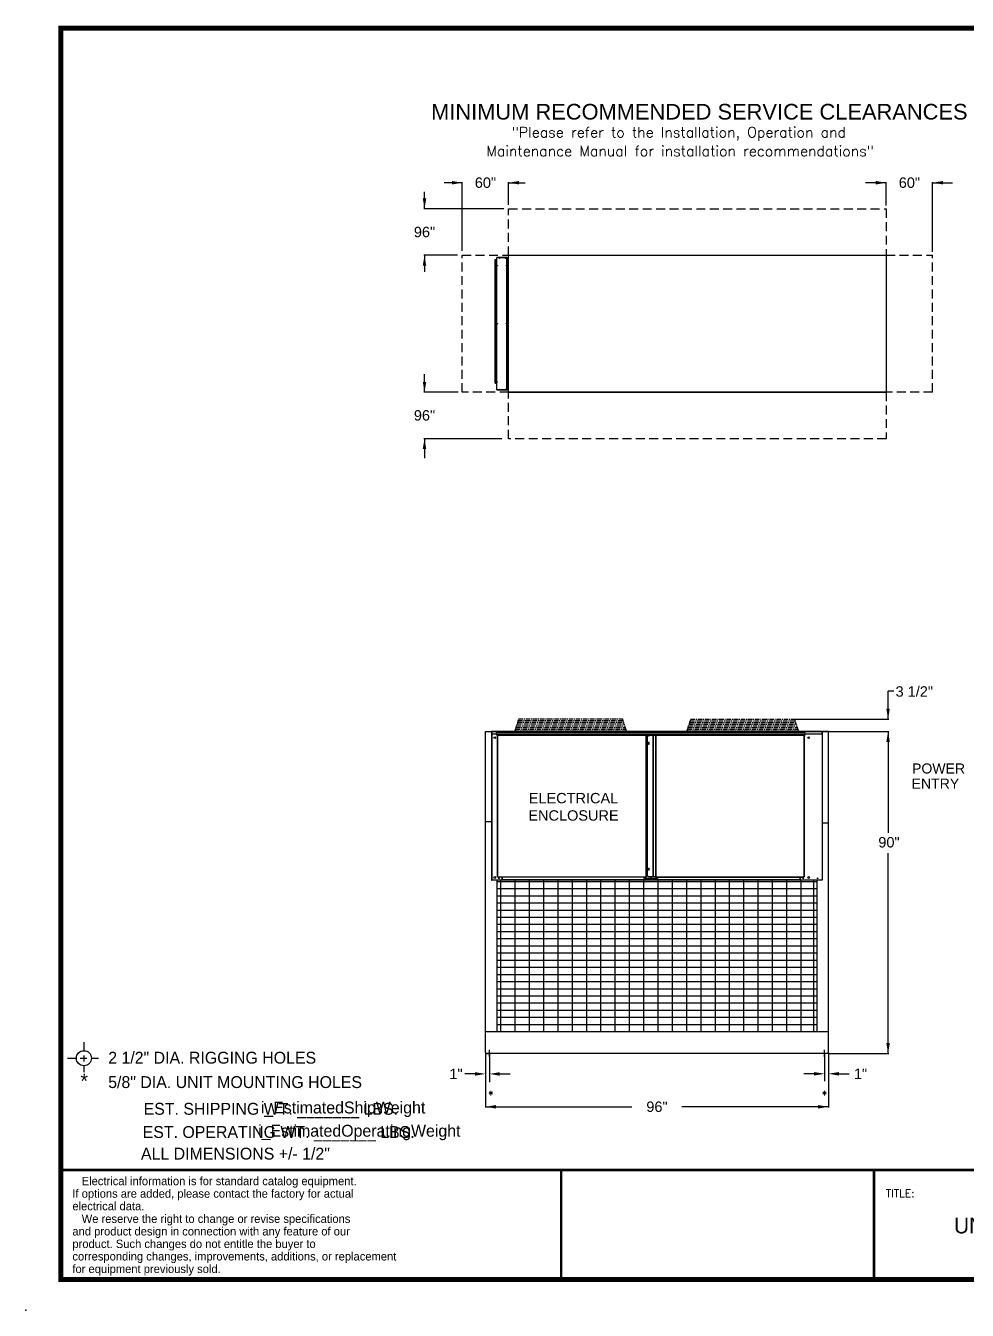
# Model space of a CAD drawing. Extents: x 667 to 1244, y -9 to 355.
# Drawn here: x 666.9 to 930.3, y -8.6 to 350.7 of the extents above; entities that cross this region are included whole.
import ezdxf
from ezdxf.enums import TextEntityAlignment as Align

# ---------------------------------------------------------------- set-up
doc = ezdxf.new("R2010")
doc.units = 0
doc.header["$MEASUREMENT"] = 0
for name, pattern in [('CENTER', [2, 1.25, -0.25, 0.25, -0.25]), ('DASHED', [0.75, 0.5, -0.25]), ('HIDDEN', [0.375, 0.25, -0.125])]:
    doc.linetypes.add(name, pattern=pattern)
doc.layers.get('0').update_dxf_attribs({"linetype": 'CONTINUOUS'})
doc.layers.add('Power Entry H1', color=7, linetype='CONTINUOUS')
doc.styles.add('dimentions', font='ARIAL.TTF')
doc.styles.add('ROMANS', font='ROMANS')
doc.styles.add('SIMPLEX', font='SIMPLEX')

msp = doc.modelspace()

# ---------------------------------------------------------------- linework, layer by layer
at = {"lineweight": 30}
for p, q in [((788.99, 306.77), (783.92, 306.77)), ((801.98, 306.77), (806.64, 306.77)), ((907.58, 306.77), (901.81, 306.77)), ((920.57, 306.77), (926.14, 306.77)), ((778.44, 299.46), (778.44, 304.24)), ((778.44, 286.47), (778.44, 281.84)), ((778.44, 248.17), (778.44, 253.23)), ((778.44, 235.18), (778.44, 229.69)), ((908.12, 156.76), (908.12, 164.51)), ((909.73, 164.51), (908.12, 164.51)), ((881.97, 156.76), (908.3, 156.76)), ((795.5, 128.74), (795.5, 153.24)), ((798.85, 153.24), (888.1, 153.24)), ((881.97, 153.24), (908.3, 153.24)), ((891.44, 128.74), (891.44, 153.24)), ((795.5, 128.08), (797.21, 128.08)), ((889.71, 127.74), (891.44, 127.74)), ((803.71, 111.67), (803.71, 69.24)), ((807.71, 111.67), (807.71, 69.24)), ((811.71, 111.67), (811.71, 69.24)), ((815.71, 111.67), (815.71, 69.24)), ((819.71, 111.67), (819.71, 69.24)), ((823.71, 111.67), (823.71, 69.24)), ((827.71, 111.67), (827.71, 69.24)), ((831.71, 111.67), (831.71, 69.24)), ((835.71, 111.67), (835.71, 69.24)), ((839.71, 111.67), (839.71, 69.24)), ((843.71, 111.67), (843.71, 69.24)), ((847.71, 111.67), (847.71, 69.24)), ((851.71, 111.67), (851.71, 69.24)), ((855.71, 111.67), (855.71, 69.24)), ((859.71, 111.67), (859.71, 69.24)), ((863.71, 111.67), (863.71, 69.24)), ((867.71, 111.67), (867.71, 69.24)), ((871.71, 111.67), (871.71, 69.24)), ((875.71, 111.67), (875.71, 69.24)), ((879.71, 111.67), (879.71, 69.24)), ((883.71, 111.67), (883.71, 69.24)), ((888.23, 111.24), (798.71, 111.24)), ((888.23, 109.24), (798.71, 109.24)), ((888.23, 107.24), (798.71, 107.24)), ((888.23, 105.24), (798.71, 105.24)), ((888.23, 103.24), (798.71, 103.24)), ((888.23, 101.24), (798.71, 101.24)), ((888.23, 99.24), (798.71, 99.24)), ((888.23, 97.24), (798.71, 97.24)), ((888.23, 95.24), (798.71, 95.24)), ((888.23, 93.24), (798.71, 93.24)), ((888.23, 93.24), (798.71, 93.24)), ((888.23, 91.24), (798.71, 91.24)), ((888.23, 89.24), (798.71, 89.24)), ((888.23, 87.24), (798.71, 87.24)), ((888.23, 85.24), (798.71, 85.24)), ((888.23, 83.24), (798.71, 83.24)), ((888.23, 81.24), (798.71, 81.24)), ((888.23, 79.24), (798.71, 79.24)), ((888.23, 77.24), (798.71, 77.24)), ((888.23, 75.24), (798.71, 75.24)), ((888.23, 73.24), (798.71, 73.24)), ((888.23, 71.24), (798.71, 71.24)), ((683.16, 66.37), (683.16, 64.16)), ((678.59, 61.89), (680.83, 61.89)), ((682.12, 61.89), (684.01, 61.89)), ((683.16, 62.61), (683.16, 60.94)), ((685.3, 61.89), (687.21, 61.89)), ((683.16, 59.75), (683.16, 58.01)), ((816.67, 0), (816.67, 30.62)), ((904.17, 0), (904.17, 30.62))]:
    msp.add_line(p, q, dxfattribs=at)
at = {"linetype": 'Continuous', "lineweight": 30, "ltscale": 5}
for p, q in [((788.99, 287.73), (788.99, 306.95)), ((801.98, 300.57), (801.98, 306.95)), ((907.58, 300.42), (907.58, 306.95)), ((920.57, 287.4), (920.57, 306.95)), ((800.65, 299.46), (778.26, 299.46)), ((787.65, 286.47), (778.26, 286.47)), ((787.83, 248.17), (778.26, 248.17)), ((907.58, 248.17), (801.98, 248.17)), ((800.11, 235.18), (778.26, 235.18))]:
    msp.add_line(p, q, dxfattribs=at)
at = {"linetype": 'DASHED', "lineweight": 30, "ltscale": 5}
for p, q in [((801.98, 300.57), (801.98, 306.95)), ((801.98, 299.46), (907.58, 299.46)), ((801.98, 286.47), (801.98, 299.46)), ((907.58, 299.46), (907.58, 286.47)), ((787.65, 286.47), (778.26, 286.47)), ((788.99, 248.17), (788.99, 286.47)), ((788.99, 286.47), (801.98, 286.47)), ((907.58, 286.47), (920.57, 286.47)), ((920.57, 248.17), (920.57, 286.47)), ((787.83, 248.17), (778.26, 248.17)), ((801.98, 248.17), (788.99, 248.17)), ((801.98, 235.18), (801.98, 248.17)), ((920.57, 248.17), (907.58, 248.17)), ((907.58, 248.17), (907.58, 235.18)), ((907.58, 235.18), (801.92, 235.18))]:
    msp.add_line(p, q, dxfattribs=at)
at = {"linetype": 'HIDDEN', "lineweight": 30, "ltscale": 5}
for p, q in [((907.58, 300.42), (907.58, 306.95)), ((883.41, 153.24), (851.66, 153.24))]:
    msp.add_line(p, q, dxfattribs=at)
for p, q in [((798.24, 250.75), (798.24, 285.3)), ((798.24, 285.3), (798.27, 285.3)), ((798.27, 250.75), (798.27, 285.3)), ((798.27, 285.3), (798.28, 285.3)), ((798.28, 285.3), (798.28, 250.75)), ((798.28, 285.3), (798.65, 285.3)), ((798.28, 250.75), (798.28, 285.3)), ((798.28, 285.3), (798.28, 285.3)), ((798.65, 248.83), (798.65, 285.82)), ((798.65, 285.82), (798.68, 285.82)), ((798.65, 285.3), (798.65, 285.82)), ((798.65, 285.82), (798.65, 285.82)), ((798.65, 250.75), (798.65, 285.3)), ((798.65, 285.3), (798.65, 285.3)), ((798.68, 285.82), (798.68, 285.85)), ((798.68, 285.85), (801.5, 285.85)), ((801.5, 285.82), (798.68, 285.82)), ((798.68, 248.83), (798.68, 285.82)), ((798.68, 285.82), (798.68, 285.82)), ((801.5, 285.85), (801.5, 285.82)), ((801.5, 285.82), (801.5, 285.82)), ((801.5, 248.83), (801.5, 285.82)), ((801.5, 285.82), (801.53, 285.82)), ((801.53, 248.83), (801.53, 285.82)), ((801.53, 285.81), (801.98, 285.81)), ((801.93, 248.85), (801.93, 285.81)), ((798.24, 250.75), (798.27, 250.75)), ((798.28, 250.75), (798.27, 250.75)), ((798.28, 250.75), (798.65, 250.75)), ((798.28, 250.75), (798.28, 250.75)), ((798.65, 248.83), (798.65, 250.75)), ((798.65, 250.75), (798.65, 250.75)), ((798.68, 248.83), (798.65, 248.83)), ((798.65, 248.83), (798.65, 248.83)), ((798.68, 248.8), (798.68, 248.83)), ((798.68, 248.83), (801.5, 248.83)), ((798.68, 248.83), (798.68, 248.83)), ((801.5, 248.8), (798.68, 248.8)), ((801.5, 248.83), (801.5, 248.8)), ((801.5, 248.83), (801.5, 248.83)), ((801.53, 248.83), (801.5, 248.83)), ((801.53, 248.85), (801.98, 248.85)), ((797.23, 153.16), (797.16, 153.16)), ((797.16, 153.16), (797.16, 152.49)), ((797.16, 152.49), (797.23, 152.49)), ((797.21, 152.49), (797.21, 111.67)), ((889.71, 153.24), (797.23, 153.24)), ((797.23, 153.16), (797.23, 153.24)), ((797.23, 153.16), (797.23, 153.24)), ((797.23, 153.24), (797.23, 153.24)), ((889.71, 153.16), (797.23, 153.16)), ((797.23, 153.16), (797.23, 152.56)), ((797.23, 153.16), (797.23, 153.16)), ((797.23, 153.16), (797.23, 152.49)), ((797.23, 153.09), (797.23, 153.09)), ((798.53, 152.56), (797.23, 152.56)), ((797.23, 152.56), (797.23, 152.56)), ((797.23, 152.56), (797.23, 152.51)), ((798.53, 152.56), (797.23, 152.56)), ((798.53, 152.51), (797.23, 152.51)), ((797.29, 152.51), (797.29, 111.67)), ((798.53, 152.9), (798.53, 152.91)), ((884.91, 152.91), (798.53, 152.91)), ((884.91, 152.9), (798.53, 152.9)), ((798.53, 152.9), (798.53, 152.48)), ((798.53, 152.48), (884.91, 152.48)), ((798.53, 152.41), (798.53, 152.48)), ((798.53, 152.41), (884.91, 152.41)), ((798.8, 152.41), (798.8, 152.01)), ((798.88, 152.01), (798.8, 152.01)), ((798.88, 112.61), (798.88, 152.14)), ((798.96, 152.14), (798.88, 152.14)), ((798.96, 152.21), (798.96, 152.14)), ((840.43, 152.21), (798.96, 152.21)), ((798.96, 112.61), (798.96, 152.14)), ((840.43, 152.14), (798.96, 152.14)), ((798.96, 152.14), (798.96, 152.14)), ((840.43, 152.14), (840.43, 152.21)), ((840.43, 152.14), (840.43, 152.14)), ((840.43, 112.61), (840.43, 152.14)), ((840.51, 152.14), (840.43, 152.14)), ((840.51, 112.61), (840.51, 152.14)), ((840.51, 152.14), (840.51, 152.14)), ((840.51, 152.14), (841.37, 152.14)), ((840.51, 112.91), (840.51, 152.14)), ((841.05, 152.13), (840.68, 151.75)), ((840.68, 151.75), (840.68, 112.97)), ((842.27, 152.13), (841.05, 152.13)), ((841.38, 152.13), (841.37, 152.14)), ((842.27, 152.13), (842.27, 112.6)), ((842.33, 152.13), (842.27, 152.13)), ((842.33, 152.13), (842.33, 112.6)), ((842.44, 152.13), (842.33, 152.13)), ((842.44, 152.13), (842.44, 112.6)), ((842.44, 152.13), (842.44, 112.6)), ((842.44, 152.13), (842.44, 152.13)), ((843.04, 152.13), (842.44, 152.13)), ((843.04, 152.13), (843.04, 112.6)), ((843.11, 152.13), (843.04, 152.13)), ((843.04, 152.13), (843.04, 112.6)), ((843.04, 152.13), (843.04, 152.13)), ((843.11, 152.21), (884.59, 152.21)), ((843.11, 152.21), (843.11, 152.13)), ((843.11, 152.13), (843.11, 152.13)), ((884.59, 152.13), (843.11, 152.13)), ((843.11, 152.13), (843.11, 112.6)), ((884.59, 152.13), (884.59, 152.21)), ((884.59, 152.13), (884.59, 152.13)), ((884.59, 152.13), (884.59, 112.6)), ((884.66, 152.13), (884.59, 152.13)), ((884.66, 152.13), (884.66, 112.6)), ((884.76, 152.01), (884.66, 152.01)), ((884.76, 152.41), (884.76, 152.01)), ((884.91, 152.9), (884.91, 152.91)), ((884.91, 152.48), (884.91, 152.9)), ((889.71, 152.56), (884.91, 152.56)), ((889.71, 152.56), (884.91, 152.56)), ((889.71, 152.51), (884.91, 152.51)), ((884.91, 152.48), (884.91, 152.41)), ((889.64, 152.51), (889.64, 111.67)), ((889.71, 153.24), (889.71, 153.16)), ((889.71, 153.16), (889.71, 153.24)), ((889.71, 153.24), (889.71, 153.24)), ((889.71, 153.16), (889.71, 152.56)), ((889.71, 153.16), (889.79, 153.16)), ((889.71, 152.49), (889.71, 153.16)), ((889.71, 153.16), (889.71, 153.16)), ((889.71, 153.1), (889.71, 153.09)), ((889.71, 153.09), (889.71, 153.09)), ((889.71, 152.56), (889.71, 152.56)), ((889.71, 152.56), (889.71, 152.51)), ((889.71, 152.49), (889.71, 111.67)), ((889.79, 152.49), (889.71, 152.49)), ((889.79, 152.49), (889.79, 153.16)), ((841.04, 150.08), (841.04, 149.86)), ((841.1, 150.09), (841.1, 149.87)), ((841.32, 149.86), (841.32, 150.08)), ((797.21, 111.67), (797.29, 111.67)), ((800.13, 111.67), (797.29, 111.67)), ((798.71, 111.67), (798.71, 69.24)), ((798.88, 112.61), (798.96, 112.61)), ((798.96, 112.61), (840.43, 112.61)), ((798.96, 112.61), (798.96, 112.61)), ((798.96, 112.61), (798.96, 112.53)), ((840.43, 112.53), (798.96, 112.53)), ((799.71, 111.67), (799.71, 69.24)), ((800.13, 111.67), (800.13, 112.53)), ((800.13, 112.53), (800.13, 111.67)), ((800.13, 111.67), (800.21, 111.67)), ((800.13, 111.67), (800.13, 111.67)), ((800.21, 111.67), (800.21, 112.53)), ((883.46, 111.74), (800.21, 111.74)), ((883.46, 111.67), (800.21, 111.67)), ((839.86, 112.12), (839.86, 112.53)), ((843.71, 112.12), (839.86, 112.12)), ((840.43, 112.61), (840.43, 112.61)), ((840.43, 112.61), (840.51, 112.61)), ((840.43, 112.53), (840.43, 112.61)), ((840.78, 112.87), (840.51, 112.87)), ((840.68, 112.97), (841.05, 112.6)), ((841.04, 114.86), (841.04, 114.65)), ((842.27, 112.6), (841.05, 112.6)), ((841.1, 114.87), (841.1, 114.65)), ((841.32, 114.65), (841.32, 114.86)), ((842.27, 112.6), (842.33, 112.6)), ((842.44, 112.6), (842.33, 112.6)), ((842.44, 112.6), (842.44, 112.6)), ((843.04, 112.6), (842.44, 112.6)), ((843.04, 112.6), (843.11, 112.6)), ((843.04, 112.6), (843.04, 112.6)), ((843.11, 112.6), (884.59, 112.6)), ((843.11, 112.6), (843.11, 112.6)), ((843.11, 112.6), (843.11, 112.52)), ((843.11, 112.52), (884.59, 112.52)), ((843.71, 112.12), (843.71, 112.52)), ((883.46, 112.52), (883.46, 111.67)), ((883.54, 111.67), (883.46, 111.67)), ((883.54, 112.52), (883.54, 111.67)), ((883.54, 112.52), (883.54, 111.67)), ((883.54, 111.67), (883.54, 111.67)), ((889.64, 111.67), (883.54, 111.67)), ((884.59, 112.6), (884.59, 112.6)), ((884.59, 112.6), (884.66, 112.6)), ((884.59, 112.52), (884.59, 112.6)), ((887.23, 111.67), (887.23, 69.24)), ((888.23, 111.67), (888.23, 69.24)), ((889.64, 111.67), (889.71, 111.67))]:
    msp.add_line(p, q)
at = {"lineweight": 30, "ltscale": 5}
for p, q in [((801.98, 248.17), (801.98, 286.47)), ((801.98, 286.47), (907.58, 286.47)), ((801.98, 248.17), (801.98, 286.47)), ((907.58, 286.47), (907.58, 248.17)), ((801.98, 248.17), (907.58, 248.17)), ((795.5, 153.24), (798.85, 153.24)), ((891.44, 153.24), (888.1, 153.24)), ((890.66, 153.24), (908.3, 153.24)), ((908.12, 153.06), (908.12, 124.93)), ((795.5, 63.49), (795.5, 128.74)), ((891.44, 63.49), (891.44, 128.74)), ((908.12, 63.42), (908.12, 119.26)), ((891.44, 69.24), (795.5, 69.24)), ((795.5, 63.43), (795.5, 48.12)), ((795.5, 63.43), (795.5, 55.2)), ((795.6, 63.24), (795.6, 63.49)), ((891.35, 63.24), (795.6, 63.24)), ((795.6, 63.24), (796.6, 63.24)), ((796.6, 62.24), (796.6, 64.24)), ((796.6, 63.24), (796.6, 62.24)), ((796.6, 62.18), (796.6, 55.2)), ((890.35, 62.24), (890.35, 64.24)), ((890.35, 63.24), (890.35, 62.24)), ((891.35, 63.24), (890.35, 63.24)), ((890.35, 62.18), (890.35, 55.43)), ((891.35, 63.49), (891.35, 63.24)), ((891.35, 63.24), (891.35, 63.49)), ((891.41, 63.24), (908.3, 63.24)), ((891.44, 63.43), (891.44, 48.12)), ((891.44, 63.43), (891.44, 55.43)), ((887.44, 57.53), (884.54, 57.53)), ((894.35, 57.53), (897.25, 57.53)), ((792.6, 57.49), (789.69, 57.49)), ((799.5, 57.49), (802.41, 57.49)), ((795.68, 48.3), (836.48, 48.3)), ((891.26, 48.3), (850.46, 48.3))]:
    msp.add_line(p, q, dxfattribs=at)
at = {"linetype": 'HIDDEN', "lineweight": 30}
for p, q in [((804.78, 156.77), (803.61, 153.24)), ((833.78, 156.77), (834.96, 153.24)), ((852.91, 156.76), (851.73, 153.24)), ((881.91, 156.76), (883.08, 153.24))]:
    msp.add_line(p, q, dxfattribs=at)
at = {"linetype": 'CENTER', "lineweight": 30}
for p, q in [((804.16, 154.9), (834.41, 154.9)), ((804.32, 155.37), (834.25, 155.37)), ((804.47, 155.84), (834.1, 155.84)), ((804.63, 156.31), (833.94, 156.31)), ((804.78, 156.77), (833.78, 156.77)), ((852.28, 154.89), (882.53, 154.89)), ((852.44, 155.36), (882.38, 155.36)), ((852.6, 155.83), (882.22, 155.83)), ((852.75, 156.3), (882.07, 156.3)), ((852.91, 156.76), (881.91, 156.76)), ((803.69, 153.49), (834.88, 153.49)), ((803.85, 153.96), (834.72, 153.96)), ((804, 154.43), (834.57, 154.43)), ((851.82, 153.48), (883, 153.48)), ((851.97, 153.95), (882.85, 153.95)), ((852.13, 154.42), (882.69, 154.42))]:
    msp.add_line(p, q, dxfattribs=at)
at = {"linetype": 'CENTER', "lineweight": 30, "ltscale": 5}
msp.add_line((835.28, 153.24), (803.53, 153.24), dxfattribs=at)
at = {"const_width": 1.4}
msp.add_lwpolyline([(676.67, 0), (1236.67, 0), (1236.67, 350), (676.67, 350), (676.67, 0)], dxfattribs=at)
at = {"flags": 128}
for points in [[(797.23, 153.24), (797.22, 153.24), (797.2, 153.23), (797.19, 153.23), (797.18, 153.22), (797.17, 153.2), (797.16, 153.19), (797.16, 153.18), (797.16, 153.16)], [(797.23, 153.16), (797.23, 153.16), (797.23, 153.16), (797.23, 153.16), (797.23, 153.16), (797.23, 153.16), (797.23, 153.16), (797.23, 153.16), (797.23, 153.16)], [(889.71, 153.16), (889.71, 153.16), (889.71, 153.16), (889.71, 153.16), (889.71, 153.16), (889.71, 153.16), (889.71, 153.16), (889.71, 153.16), (889.71, 153.16)]]:
    msp.add_lwpolyline(points, dxfattribs=at)
at = {"lineweight": 30, "const_width": 0.7}
for points in [[(817.49, 30.62), (676.67, 30.62)], [(1236.67, 30.62), (816.67, 30.62), (816.67, 0)], [(904.17, 30.62), (904.17, 0)]]:
    msp.add_lwpolyline(points, dxfattribs=at)
for centre, radius in [((799.43, 285.65), 0.0398), ((801.13, 285.65), 0.0398), ((798.85, 283.57), 0.0398), ((801.3, 283.57), 0.0398), ((798.85, 267.32), 0.0398), ((801.3, 267.32), 0.0398), ((798.85, 251.08), 0.0398), ((799.43, 249), 0.0398), ((801.13, 249), 0.0398), ((801.3, 251.08), 0.0398), ((798.08, 151.54), 0.25), ((885.91, 151.54), 0.25), ((798.08, 112.42), 0.25), ((799.27, 112.2), 0.0995), ((841.78, 112.46), 0.125), ((884.41, 112.2), 0.0995), ((885.91, 112.42), 0.25), ((888.41, 112.2), 0.0995)]:
    msp.add_circle(centre, radius)
at = {"lineweight": 30}
msp.add_circle((683.16, 61.89), 2.1, dxfattribs=at)
for centre, radius, start, end in [((841.78, 152.37), 0.125, 161.5362, 270), ((841.78, 152.37), 0.125, 270, 18.4638), ((889.71, 153.16), 0.0757, 0, 90), ((841.18, 150.08), 0.141, 0, 180), ((841.18, 149.86), 0.141, 180, 0), ((841.24, 150.09), 0.141, 110.4768, 180), ((841.28, 150.05), 0.203, 206.75, 270), ((841.24, 149.87), 0.14, 180, 263.1289), ((841.28, 150.05), 0.203, 270, 279.3765), ((841.18, 114.86), 0.141, 0, 180), ((841.24, 114.87), 0.141, 110.4775, 180), ((841.18, 114.65), 0.141, 180, 0), ((841.28, 114.78), 0.203, 97.9422, 153.2491), ((841.28, 114.78), 0.203, 206.7509, 274.5783), ((841.24, 114.65), 0.141, 180, 263.1269), ((841.85, 112.42), 0.125, 90, 216.1577), ((841.85, 112.42), 0.125, 74.657, 90)]:
    msp.add_arc(centre, radius, start, end)
msp.add_point((666.88, -8.63))
at = {"lineweight": 30, "ltscale": 5}
for points in [[(786.09, 307.26), (786.09, 306.29), (788.99, 306.77)], [(804.89, 307.26), (804.89, 306.29), (801.98, 306.77)], [(904.68, 307.26), (904.68, 306.29), (907.58, 306.77)], [(907.4, 306.8), (907.4, 306.74), (907.58, 306.77)], [(923.48, 307.26), (923.48, 306.29), (920.57, 306.77)], [(778.93, 302.37), (777.96, 302.37), (778.44, 299.46)], [(778.93, 283.57), (777.96, 283.57), (778.44, 286.47)], [(778.41, 286.29), (778.47, 286.29), (778.44, 286.47)], [(778.93, 251.08), (777.96, 251.08), (778.44, 248.17)], [(778.93, 232.28), (777.96, 232.28), (778.44, 235.18)], [(907.63, 159.67), (908.6, 159.67), (908.12, 156.76)], [(908.6, 150.34), (907.63, 150.34), (908.12, 153.24)], [(908.09, 153.06), (908.15, 153.06), (908.12, 153.24)], [(907.63, 66.14), (908.6, 66.14), (908.12, 63.24)], [(908.09, 63.42), (908.15, 63.42), (908.12, 63.24)], [(792.6, 57.97), (792.6, 57), (795.5, 57.49)], [(799.5, 57.97), (799.5, 57), (796.6, 57.49)], [(887.44, 58.01), (887.44, 57.04), (890.35, 57.53)], [(894.35, 58.01), (894.35, 57.04), (891.44, 57.53)], [(798.41, 48.78), (798.41, 47.81), (795.5, 48.3)], [(795.68, 48.33), (795.68, 48.27), (795.5, 48.3)], [(888.54, 48.78), (888.54, 47.81), (891.44, 48.3)], [(891.26, 48.33), (891.26, 48.27), (891.44, 48.3)]]:
    msp.add_solid(points, dxfattribs=at)

# ---------------------------------------------------------------- texts
at = {"lineweight": 30}
for s, height, style, p in [('MINIMUM RECOMMENDED SERVICE CLEARANCES', 4.375, 'dimentions', (780.28, 324.45)), ('90"', 2.905, 'dimentions', (905.39, 120.84)), ('TITLE:', 2.188, 'SIMPLEX', (907.45, 22.97))]:
    msp.add_text(s, height=height, dxfattribs=dict(at, style=style)).set_placement(p)
at = {"lineweight": 30, "style": 'SIMPLEX'}
for s, p in [('"Please refer to the Installation, Operation and', (849.58, 319.44)), ('Maintenance Manual for installation recommendations"', (849.93, 314.18))]:
    msp.add_text(s, height=2.905, dxfattribs=at).set_placement(p, align=Align.CENTER)
at = {"lineweight": 30}
for s, p in [('2 1/2" DIA. RIGGING HOLES', (689.96, 60.36)), ('5/8" DIA. UNIT MOUNTING HOLES', (689.96, 53.54))]:
    msp.add_text(s, height=3.325, dxfattribs=at).set_placement(p)
for s, height, p in [('*', 4.09, (683.25, 53.48)), ('EST. SHIPPING WT. _______ LBS.', 3.325, (735.45, 46.07)), ('i_EstimatedShipWeight', 3.3288, (755.66, 46.43)), ('i_EstimatedOperatingWeight', 3.325, (760.21, 39.93)), ('EST. OPERATING WT. _______ LBS.', 3.325, (737.65, 39.57)), ('ALL DIMENSIONS +/- 1/2"', 3.325, (725.55, 33.53)), ('UNIT DRAWING', 4.375, (948.33, 12.87))]:
    msp.add_text(s, height=height, dxfattribs=at).set_placement(p, align=Align.CENTER)
at = {"lineweight": 25}
for s, p in [('   Electrical information is for standard catalog equipment.', (679.94, 26.36)), ('If options are added, please contact the factory for actual', (679.94, 22.86)), ('electrical data.', (679.94, 19.35)), ('   We reserve the right to change or revise specifications', (679.94, 15.81)), ('and product design in connection with any feature of our', (679.94, 12.3)), ('product. Such changes do not entitle the buyer to', (679.94, 8.8)), ('corresponding changes, improvements, additions, or replacement ', (679.94, 5.3)), ('for equipment previously sold.', (679.94, 1.79))]:
    msp.add_text(s, height=2.3356, dxfattribs=at).set_placement(p)
at = {"lineweight": 30}
for s, insert, char_height, attachment_point, style in [('\\A1;60"', (795.49, 306.77), 2.905, 5, 'dimentions'), ('\\A1;60"', (914.08, 306.77), 2.905, 5, 'dimentions'), ('\\A1;96"', (778.44, 292.97), 2.905, 5, 'dimentions'), ('96"', (778.44, 241.68), 2.905, 5, 'dimentions'), ('3 1/2"', (915.45, 164.45), 2.905, 5, 'dimentions'), ('ELECTRICAL \\PENCLOSURE', (820.12, 132.19), 2.905, 5, 'dimentions'), ('1"', (787.25, 57.49), 2.905, 5, 'dimentions'), ('1"', (900.41, 57.53), 2.905, 5, 'dimentions'), ('*', (796.98, 52.77), 2.28, 2, 'ROMANS'), ('*', (890.35, 52.77), 2.28, 2, 'ROMANS'), ('96"', (843.47, 48.3), 2.905, 5, 'dimentions')]:
    msp.add_mtext(s, dxfattribs=dict(at, insert=insert, char_height=char_height, attachment_point=attachment_point, style=style))
at = {"layer": 'Power Entry H1', "lineweight": 30, "style": 'dimentions'}
for s, p in [('POWER', (929.66, 141.52)), ('ENTRY', (928.01, 137.29))]:
    msp.add_text(s, height=2.812, dxfattribs=at).set_placement(p, align=Align.RIGHT)

doc.saveas('drawing.dxf')
